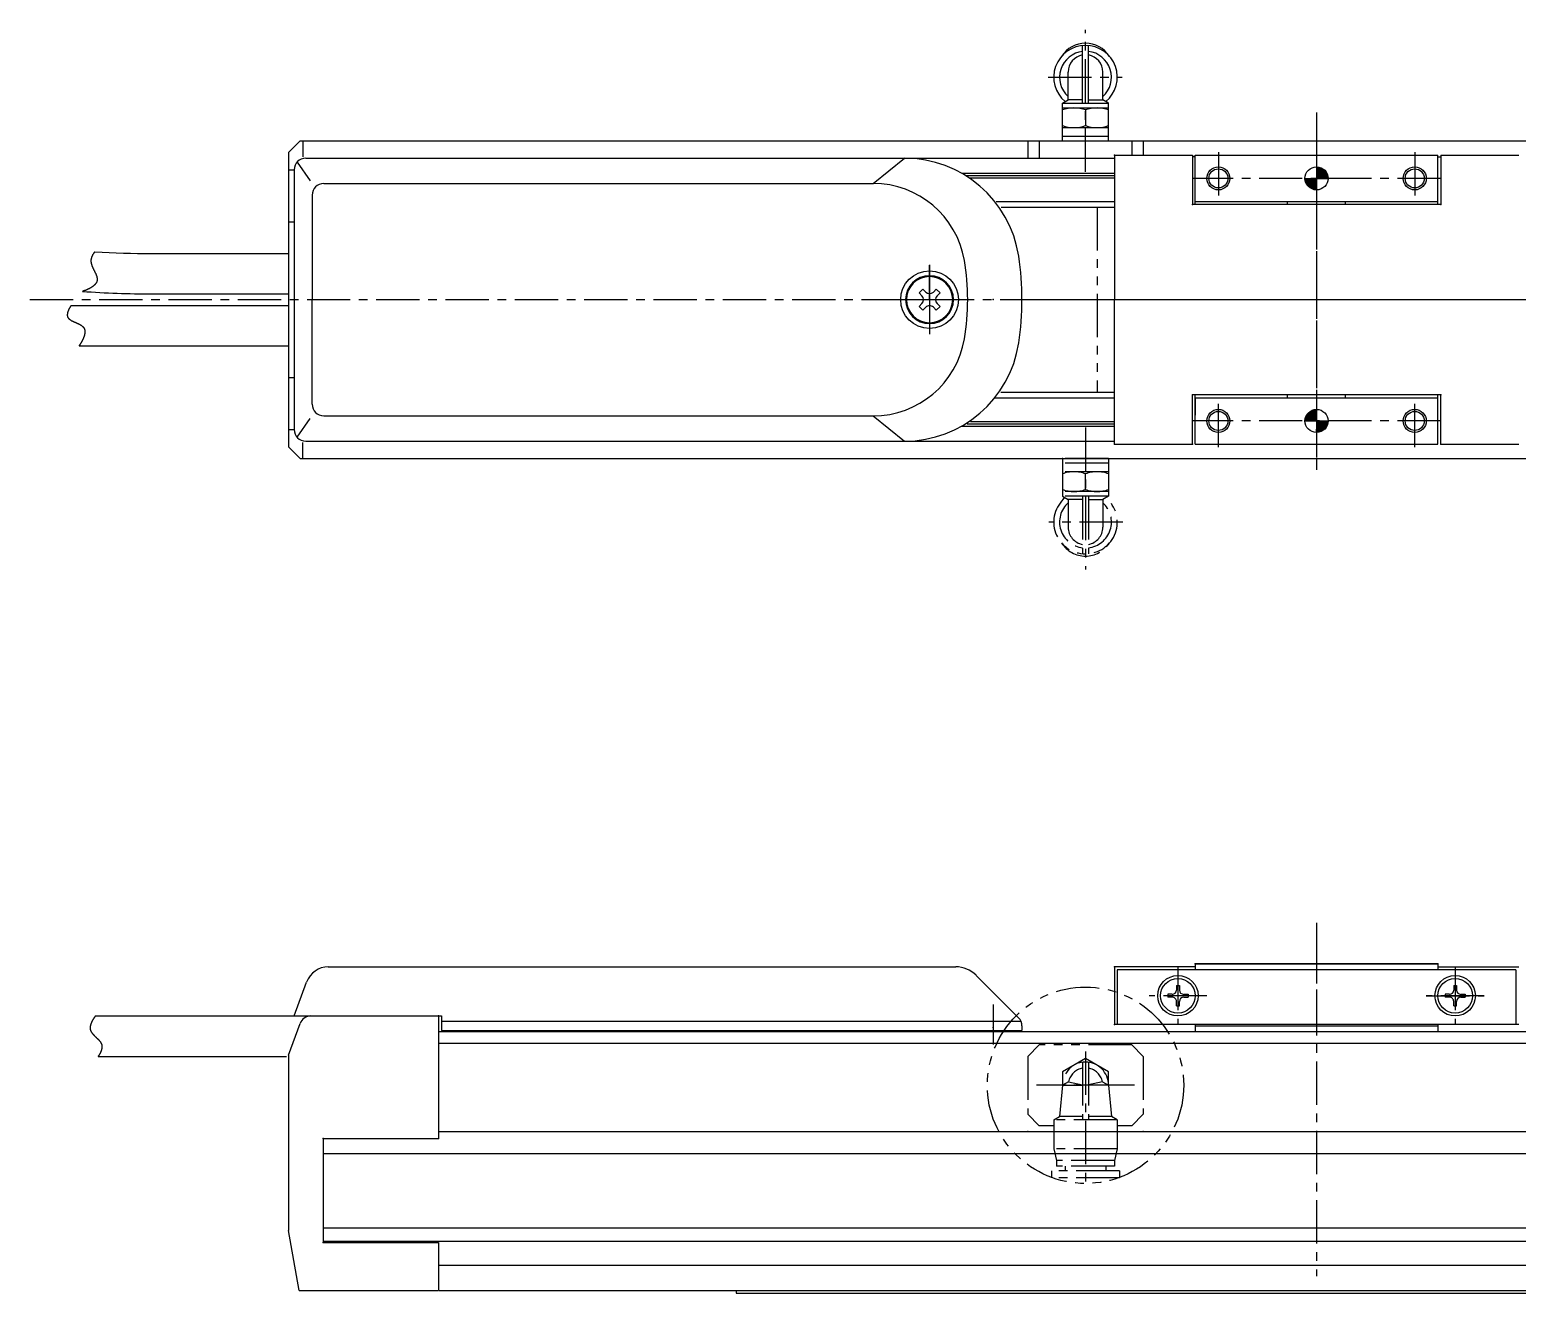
# Model space of a CAD drawing. Extents: x -697 to -86, y 122 to 519.
# Drawn here: x -565.8 to -308.3, y 299.8 to 518.5 of the extents above; entities that cross this region are included whole.
import ezdxf

# ---------------------------------------------------------------- set-up
doc = ezdxf.new("R2010")
doc.units = 0
for name, pattern in [('CENTER', [12, 7.5, -1.5, 1.5, -1.5]), ('CONTINOUS', [0]), ('PHANTOM', [15, 7.5, -1.5, 1.5, -1.5, 1.5, -1.5])]:
    doc.linetypes.add(name, pattern=pattern)
doc.layers.get('0').update_dxf_attribs({"linetype": 'CONTINUOUS'})
doc.layers.add('CENTER', color=1, linetype='CENTER')

# ---------------------------------------------------------------- blocks, each defined once
blk = doc.blocks.new('*U2')
at = {"color": 7, "linetype": 'CONTINUOUS'}
for p, q in [((-345.02, 492.79), (-343.02, 492.79)), ((-345.02, 492.79), (-344.43, 491.37)), ((-343.02, 492.79), (-343.02, 491.37)), ((-343.02, 490.79), (-344.43, 491.37)), ((-343.02, 491.37), (-343.02, 490.79))]:
    blk.add_line(p, q, dxfattribs=at)
for points in [[(-345.02, 492.79), (-345.02, 492.79), (-343.02, 492.79)], [(-345.02, 492.79), (-344.43, 491.37), (-343.02, 491.37)]]:
    blk.add_solid(points, dxfattribs=at)
at = {"color": 7, "linetype": 'CONTINUOUS', "extrusion": (0, 0, -1)}
for points in [[(345.02, 492.79), (343.02, 492.79), (343.02, 491.37)], [(344.43, 491.37), (343.02, 491.37), (343.02, 490.79)]]:
    blk.add_solid(points, dxfattribs=at)
blk = doc.blocks.new('*U3')
at = {"color": 7, "linetype": 'CONTINUOUS'}
for p, q in [((-343.02, 494.79), (-343.02, 494.2)), ((-341.6, 494.2), (-343.02, 494.79)), ((-343.02, 494.2), (-343.02, 492.79)), ((-343.02, 492.79), (-341.02, 492.79)), ((-341.6, 494.2), (-341.02, 492.79))]:
    blk.add_line(p, q, dxfattribs=at)
for points in [[(-343.02, 494.79), (-343.02, 494.2), (-341.6, 494.2)], [(-343.02, 494.2), (-343.02, 492.79), (-341.02, 492.79)], [(-343.02, 492.79), (-343.02, 492.79), (-341.02, 492.79)]]:
    blk.add_solid(points, dxfattribs=at)
at = {"color": 7, "linetype": 'CONTINUOUS', "extrusion": (0, 0, -1)}
blk.add_solid([(343.02, 494.2), (341.6, 494.2), (341.02, 492.79)], dxfattribs=at)
blk = doc.blocks.new('*U4')
at = {"color": 7, "linetype": 'CONTINUOUS'}
for p, q in [((-344.43, 452.2), (-345.02, 450.79)), ((-345.02, 450.79), (-343.02, 450.79)), ((-343.02, 452.79), (-344.43, 452.2)), ((-343.02, 452.2), (-343.02, 452.79)), ((-343.02, 452.2), (-343.02, 450.79))]:
    blk.add_line(p, q, dxfattribs=at)
for points in [[(-344.43, 452.2), (-345.02, 450.79), (-343.02, 450.79)], [(-345.02, 450.79), (-345.02, 450.79), (-343.02, 450.79)], [(-343.02, 452.79), (-344.43, 452.2), (-343.02, 452.2)]]:
    blk.add_solid(points, dxfattribs=at)
at = {"color": 7, "linetype": 'CONTINUOUS', "extrusion": (0, 0, -1)}
blk.add_solid([(344.43, 452.2), (343.02, 452.2), (343.02, 450.79)], dxfattribs=at)
blk = doc.blocks.new('*U5')
at = {"color": 7, "linetype": 'CONTINUOUS'}
for p, q in [((-343.02, 450.79), (-341.02, 450.79)), ((-343.02, 450.79), (-343.02, 449.37)), ((-341.02, 450.79), (-341.6, 449.37)), ((-341.6, 449.37), (-343.02, 448.79)), ((-343.02, 448.79), (-343.02, 449.37))]:
    blk.add_line(p, q, dxfattribs=at)
for points in [[(-343.02, 450.79), (-343.02, 450.79), (-341.02, 450.79)], [(-343.02, 450.79), (-343.02, 449.37), (-341.6, 449.37)]]:
    blk.add_solid(points, dxfattribs=at)
at = {"color": 7, "linetype": 'CONTINUOUS', "extrusion": (0, 0, -1)}
for points in [[(343.02, 450.79), (341.02, 450.79), (341.6, 449.37)], [(343.02, 449.37), (341.6, 449.37), (343.02, 448.79)]]:
    blk.add_solid(points, dxfattribs=at)

msp = doc.modelspace()

# ---------------------------------------------------------------- linework, layer by layer
at = {"color": 7, "linetype": 'CONTINOUS'}
for p, q in [((-383.52, 505.79), (-383.52, 515.76)), ((-382.52, 505.79), (-382.52, 515.76)), ((-386.02, 506.36), (-386.02, 511.19)), ((-380.02, 506.36), (-380.02, 511.19)), ((-387.02, 505.79), (-386.02, 506.36)), ((-387.02, 499.29), (-387.02, 505.79)), ((-387.02, 505.79), (-379.02, 505.79)), ((-387.02, 504.99), (-379.02, 504.99)), ((-383.52, 506.36), (-386.02, 506.36)), ((-382.52, 506.36), (-380.02, 506.36)), ((-379.02, 505.79), (-380.02, 506.36)), ((-379.02, 499.29), (-379.02, 505.79)), ((-383.02, 504.63), (-383.02, 501.94)), ((-387.02, 501.59), (-379.02, 501.59)), ((-387.02, 500.09), (-379.02, 500.09)), ((-519.02, 499.29), (-521.02, 497.29)), ((-521.02, 497.29), (-521.02, 446.29)), ((-519.02, 499.29), (-488.02, 499.29)), ((-518.54, 499.29), (-518.54, 496.49)), ((-491.02, 499.29), (-104.02, 499.29)), ((-393.02, 499.29), (-393.02, 496.29)), ((-391.02, 499.29), (-391.02, 496.29)), ((-387.02, 499.29), (-379.02, 499.29)), ((-375.02, 499.29), (-375.02, 496.79)), ((-373.02, 499.29), (-373.02, 496.79)), ((-519.53, 495.59), (-517.29, 492.37)), ((-518.02, 496.29), (-414.36, 496.29)), ((-503.02, 496.29), (-378.02, 496.29)), ((-419.77, 491.9), (-414.36, 496.29)), ((-378.02, 496.79), (-364.52, 496.79)), ((-378.02, 496.79), (-378.02, 471.79)), ((-364.52, 496.79), (-364.52, 488.29)), ((-364.02, 496.49), (-364.52, 496.49)), ((-364.02, 496.79), (-322.02, 496.79)), ((-364.02, 488.26), (-364.02, 496.79)), ((-322.02, 488.29), (-322.02, 496.79)), ((-322.02, 496.49), (-321.52, 496.49)), ((-321.52, 496.79), (-321.52, 494.79)), ((-321.52, 496.79), (-321.52, 488.29)), ((-321.52, 496.79), (-308.02, 496.79)), ((-521.02, 494.29), (-520.06, 494.29)), ((-520.02, 494.29), (-520.02, 449.29)), ((-404.41, 493.69), (-378.02, 493.69)), ((-403.75, 493.29), (-378.02, 493.29)), ((-403.09, 492.88), (-378.02, 492.88)), ((-516.92, 489.9), (-516.92, 471.79)), ((-514.92, 491.9), (-419.77, 491.9)), ((-364.02, 488.81), (-364.02, 491.79)), ((-321.52, 490.79), (-321.52, 488.29)), ((-398.47, 488.79), (-378.02, 488.79)), ((-397.64, 487.79), (-378.02, 487.79)), ((-321.52, 488.29), (-364.52, 488.29)), ((-364.02, 488.79), (-322.02, 488.79)), ((-348.02, 488.26), (-348.02, 488.79)), ((-338.02, 488.26), (-338.02, 488.79)), ((-521.02, 485.29), (-520.16, 485.29)), ((-544.69, 479.79), (-521.02, 479.79)), ((-544.69, 472.79), (-521.02, 472.79)), ((-516.92, 453.67), (-516.92, 471.79)), ((-411.18, 473.6), (-411.83, 472.95)), ((-411.83, 472.95), (-411.33, 472.45)), ((-410.68, 473.1), (-411.18, 473.6)), ((-408.86, 473.6), (-409.35, 473.1)), ((-408.21, 472.95), (-408.86, 473.6)), ((-408.7, 472.45), (-408.21, 472.95)), ((-378.02, 446.79), (-378.02, 471.79)), ((-558.63, 470.79), (-521.02, 470.79)), ((-411.33, 471.12), (-411.83, 470.63)), ((-411.83, 470.63), (-411.18, 469.98)), ((-411.18, 469.98), (-410.68, 470.47)), ((-409.35, 470.47), (-408.86, 469.98)), ((-408.86, 469.98), (-408.21, 470.63)), ((-408.21, 470.63), (-408.7, 471.12)), ((-557.28, 463.79), (-521.02, 463.79)), ((-521.02, 458.29), (-520.16, 458.29)), ((-398.84, 454.79), (-378.02, 454.79)), ((-397.67, 455.79), (-378.02, 455.79)), ((-321.52, 455.29), (-364.52, 455.29)), ((-364.52, 446.79), (-364.52, 455.29)), ((-364.02, 446.79), (-364.02, 455.29)), ((-364.02, 454.79), (-322.02, 454.79)), ((-364.02, 454.77), (-364.02, 451.79)), ((-348.02, 454.79), (-348.02, 455.3)), ((-338.02, 454.79), (-338.02, 455.3)), ((-322.02, 446.79), (-322.02, 455.3)), ((-321.52, 446.79), (-321.52, 455.29)), ((-519.53, 447.98), (-517.29, 451.2)), ((-514.92, 451.67), (-419.77, 451.67)), ((-419.77, 451.67), (-414.36, 447.29)), ((-521.02, 449.29), (-520.06, 449.29)), ((-404.49, 449.88), (-378.02, 449.88)), ((-403.53, 450.29), (-378.02, 450.29)), ((-402.95, 450.69), (-378.02, 450.69)), ((-519.02, 444.29), (-521.02, 446.29)), ((-518.54, 444.29), (-518.54, 447.09)), ((-518.02, 447.29), (-414.36, 447.29)), ((-503.02, 447.29), (-378.02, 447.29)), ((-378.02, 446.79), (-364.52, 446.79)), ((-364.02, 446.79), (-322.02, 446.79)), ((-321.52, 446.79), (-308.02, 446.79)), ((-519.02, 444.29), (-488.02, 444.29)), ((-491.02, 444.29), (-104.02, 444.29)), ((-514.12, 356.29), (-405.49, 356.29)), ((-378.02, 356.29), (-378.02, 346.29)), ((-364.02, 356.29), (-378.02, 356.29)), ((-308.52, 355.79), (-377.52, 355.79)), ((-377.52, 355.79), (-377.52, 346.29)), ((-364.02, 356.79), (-322.02, 356.79)), ((-322.02, 356.79), (-364.02, 356.79)), ((-364.02, 356.79), (-364.02, 355.79)), ((-322.02, 356.79), (-322.02, 355.79)), ((-322.02, 356.29), (-308.02, 356.29)), ((-308.52, 355.79), (-308.52, 346.29)), ((-520.02, 347.79), (-517.88, 353.66)), ((-401.95, 354.82), (-394.6, 347.47)), ((-367.27, 353.04), (-366.77, 353.04)), ((-367.27, 353.04), (-367.27, 352.28)), ((-366.77, 353.04), (-366.77, 352.28)), ((-319.27, 353.04), (-318.77, 353.04)), ((-319.27, 353.04), (-319.27, 352.28)), ((-318.77, 353.04), (-318.77, 352.28)), ((-368.02, 351.54), (-368.77, 351.54)), ((-368.77, 351.54), (-368.77, 351.04)), ((-368.02, 351.04), (-368.77, 351.04)), ((-367.27, 349.54), (-367.27, 350.29)), ((-366.77, 349.54), (-366.77, 350.29)), ((-366.02, 351.54), (-365.27, 351.54)), ((-366.02, 351.04), (-365.27, 351.04)), ((-365.27, 351.54), (-365.27, 351.04)), ((-320.02, 351.54), (-320.77, 351.54)), ((-320.77, 351.54), (-320.77, 351.04)), ((-320.02, 351.04), (-320.77, 351.04)), ((-319.27, 349.54), (-319.27, 350.29)), ((-318.77, 349.54), (-318.77, 350.29)), ((-318.02, 351.54), (-317.27, 351.54)), ((-318.02, 351.04), (-317.27, 351.04)), ((-317.27, 351.54), (-317.27, 351.04)), ((-554.44, 347.79), (-509.4, 347.79)), ((-520.02, 347.79), (-494.52, 347.79)), ((-517.14, 347.79), (-495.02, 347.79)), ((-495.02, 347.79), (-495.02, 326.59)), ((-494.52, 347.79), (-494.52, 345.29)), ((-367.27, 349.54), (-366.77, 349.54)), ((-319.27, 349.54), (-318.77, 349.54)), ((-521.02, 340.99), (-519.02, 346.47)), ((-494.52, 346.89), (-394.2, 346.89)), ((-494.52, 345.29), (-394.02, 345.29)), ((-394.02, 346.06), (-394.02, 345.29)), ((-308.02, 346.29), (-378.02, 346.29)), ((-364.02, 346.2), (-364.02, 345.09)), ((-364.02, 346.09), (-322.02, 346.09)), ((-322.02, 346.2), (-322.02, 345.09)), ((-494.9, 345.09), (-104.02, 345.09)), ((-494.9, 343.09), (-115.02, 343.09)), ((-553.98, 340.79), (-521.34, 340.79)), ((-521.02, 340.99), (-521.02, 310.63)), ((-494.9, 327.79), (-115.02, 327.79)), ((-515.02, 326.59), (-495.02, 326.59)), ((-515.02, 326.59), (-515.02, 308.59)), ((-514.82, 323.96), (-94.52, 323.96)), ((-519.19, 300.29), (-521.02, 310.63)), ((-514.82, 311.12), (-94.52, 311.12)), ((-515.02, 308.59), (-495.02, 308.59)), ((-514.82, 308.79), (-94.52, 308.79)), ((-495.02, 308.59), (-495.02, 300.29)), ((-494.9, 304.62), (-115.02, 304.62)), ((-519.19, 300.29), (-495.02, 300.29)), ((-494.9, 300.29), (-115.02, 300.29)), ((-443.52, 300.29), (-443.52, 299.79)), ((-443.52, 299.79), (-257.93, 299.79))]:
    msp.add_line(p, q, dxfattribs=at)
at = {"color": 3, "linetype": 'PHANTOM'}
for p, q in [((-381.02, 487.79), (-381.02, 455.79)), ((-387.02, 444.29), (-387.02, 437.79)), ((-379.02, 444.29), (-387.02, 444.29)), ((-379.02, 443.49), (-387.02, 443.49)), ((-379.02, 444.29), (-379.02, 437.79)), ((-379.02, 441.99), (-387.02, 441.99)), ((-383.02, 438.94), (-383.02, 441.63)), ((-379.02, 438.59), (-387.02, 438.59)), ((-379.02, 437.79), (-387.02, 437.79)), ((-387.02, 437.79), (-386.02, 437.21)), ((-386.02, 437.21), (-386.02, 432.38)), ((-383.52, 437.21), (-386.02, 437.21)), ((-383.52, 437.79), (-383.52, 427.81)), ((-382.52, 437.79), (-382.52, 427.81)), ((-382.52, 437.21), (-380.02, 437.21)), ((-379.02, 437.79), (-380.02, 437.21)), ((-380.02, 437.21), (-380.02, 432.38)), ((-391.02, 342.79), (-393.02, 340.79)), ((-375.02, 342.79), (-391.02, 342.79)), ((-373.02, 340.79), (-375.02, 342.79)), ((-393.02, 340.79), (-393.02, 330.79)), ((-383.02, 340.41), (-387.02, 338.1)), ((-379.02, 338.1), (-383.02, 340.41)), ((-373.02, 340.79), (-373.02, 330.79)), ((-387.02, 338.1), (-387.02, 335.79)), ((-383.52, 339.76), (-383.52, 329.79)), ((-382.52, 339.76), (-382.52, 329.79)), ((-379.02, 335.79), (-379.02, 338.1)), ((-387.02, 335.79), (-387.52, 330.36)), ((-385.96, 336.4), (-387.02, 335.79)), ((-387.02, 335.79), (-383.52, 335.79)), ((-385.96, 336.4), (-383.52, 335.89)), ((-380.08, 336.4), (-382.52, 335.89)), ((-380.08, 336.4), (-379.02, 335.79)), ((-379.02, 335.79), (-378.52, 330.36)), ((-391.02, 328.79), (-393.02, 330.79)), ((-388.52, 329.79), (-387.52, 330.36)), ((-388.52, 329.79), (-388.52, 324.79)), ((-377.52, 329.79), (-388.52, 329.79)), ((-383.52, 330.36), (-387.52, 330.36)), ((-378.52, 330.36), (-382.52, 330.36)), ((-377.52, 329.79), (-378.52, 330.36)), ((-377.52, 329.79), (-377.52, 324.79)), ((-375.02, 328.79), (-373.02, 330.79)), ((-388.52, 328.79), (-391.02, 328.79)), ((-375.02, 328.79), (-377.52, 328.79)), ((-388.52, 324.79), (-388.02, 322.79)), ((-377.52, 324.79), (-388.52, 324.79)), ((-377.52, 324.79), (-378.02, 322.79)), ((-378.02, 322.79), (-388.02, 322.79)), ((-388.02, 322.79), (-388.02, 321.79)), ((-378.02, 322.79), (-378.02, 321.79)), ((-388.92, 320.99), (-388.92, 319.79)), ((-377.12, 320.99), (-388.92, 320.99)), ((-377.12, 319.79), (-388.92, 319.79)), ((-378.02, 321.79), (-388.02, 321.79)), ((-386.52, 321.79), (-386.52, 320.99)), ((-379.52, 321.79), (-379.52, 320.99)), ((-377.12, 320.99), (-377.12, 319.79))]:
    msp.add_line(p, q, dxfattribs=at)
at = {"color": 7}
for points in [[(-554.52, 480.09, 0), (-554.55, 480.06, 0), (-554.58, 480.02, 0), (-554.61, 479.99, 0), (-554.64, 479.96, 0), (-554.67, 479.92, 0), (-554.7, 479.89, 0), (-554.73, 479.85, 0), (-554.75, 479.81, 0), (-554.78, 479.78, 0), (-554.8, 479.74, 0), (-554.83, 479.7, 0), (-554.86, 479.66, 0), (-554.88, 479.62, 0), (-554.9, 479.58, 0), (-554.93, 479.55, 0), (-554.95, 479.5, 0), (-554.97, 479.46, 0), (-554.99, 479.42, 0), (-555.01, 479.38, 0), (-555.03, 479.34, 0), (-555.05, 479.3, 0), (-555.07, 479.26, 0), (-555.08, 479.21, 0), (-555.1, 479.17, 0), (-555.11, 479.13, 0), (-555.13, 479.08, 0), (-555.14, 479.04, 0), (-555.15, 479, 0), (-555.16, 478.95, 0), (-555.17, 478.91, 0), (-555.18, 478.87, 0), (-555.19, 478.82, 0), (-555.2, 478.78, 0), (-555.2, 478.73, 0), (-555.21, 478.69, 0), (-555.21, 478.64, 0), (-555.22, 478.6, 0), (-555.22, 478.55, 0), (-555.22, 478.51, 0), (-555.22, 478.46, 0), (-555.21, 478.42, 0), (-555.21, 478.37, 0), (-555.21, 478.33, 0), (-555.2, 478.28, 0), (-555.19, 478.24, 0), (-555.19, 478.19, 0), (-555.18, 478.15, 0), (-555.17, 478.1, 0), (-555.16, 478.06, 0), (-555.15, 478.01, 0), (-555.14, 477.97, 0), (-555.12, 477.92, 0), (-555.11, 477.88, 0), (-555.1, 477.83, 0), (-555.08, 477.79, 0), (-555.07, 477.74, 0), (-555.05, 477.7, 0), (-555.04, 477.65, 0), (-555.02, 477.61, 0), (-555, 477.56, 0), (-554.98, 477.52, 0), (-554.97, 477.47, 0), (-554.95, 477.43, 0), (-554.93, 477.38, 0), (-554.91, 477.34, 0), (-554.89, 477.29, 0), (-554.87, 477.25, 0), (-554.85, 477.2, 0), (-554.83, 477.16, 0), (-554.8, 477.12, 0), (-554.78, 477.07, 0), (-554.76, 477.03, 0), (-554.74, 476.98, 0), (-554.72, 476.94, 0), (-554.7, 476.89, 0), (-554.68, 476.85, 0), (-554.65, 476.81, 0), (-554.63, 476.76, 0), (-554.61, 476.72, 0), (-554.59, 476.68, 0), (-554.57, 476.63, 0), (-554.55, 476.59, 0), (-554.52, 476.55, 0), (-554.5, 476.5, 0), (-554.48, 476.46, 0), (-554.46, 476.42, 0), (-554.44, 476.37, 0), (-554.42, 476.33, 0), (-554.4, 476.29, 0), (-554.38, 476.25, 0), (-554.37, 476.21, 0), (-554.35, 476.16, 0), (-554.33, 476.12, 0), (-554.31, 476.08, 0), (-554.3, 476.04, 0), (-554.28, 476, 0), (-554.27, 475.96, 0), (-554.25, 475.91, 0), (-554.24, 475.87, 0), (-554.22, 475.83, 0), (-554.21, 475.79, 0), (-554.2, 475.75, 0), (-554.19, 475.71, 0), (-554.18, 475.67, 0), (-554.17, 475.63, 0), (-554.16, 475.59, 0), (-554.15, 475.55, 0), (-554.15, 475.51, 0), (-554.14, 475.48, 0), (-554.14, 475.44, 0), (-554.13, 475.4, 0), (-554.13, 475.36, 0), (-554.13, 475.32, 0), (-554.13, 475.28, 0), (-554.13, 475.25, 0), (-554.13, 475.21, 0), (-554.13, 475.17, 0), (-554.14, 475.13, 0), (-554.14, 475.1, 0), (-554.15, 475.06, 0), (-554.16, 475.02, 0), (-554.17, 474.99, 0), (-554.18, 474.95, 0), (-554.2, 474.92, 0), (-554.21, 474.88, 0), (-554.22, 474.84, 0), (-554.24, 474.81, 0), (-554.26, 474.77, 0), (-554.28, 474.74, 0), (-554.3, 474.71, 0), (-554.32, 474.67, 0), (-554.34, 474.64, 0), (-554.36, 474.6, 0), (-554.39, 474.57, 0), (-554.41, 474.54, 0), (-554.44, 474.51, 0), (-554.47, 474.47, 0), (-554.5, 474.44, 0), (-554.52, 474.41, 0), (-554.55, 474.38, 0), (-554.59, 474.35, 0), (-554.62, 474.32, 0), (-554.65, 474.29, 0), (-554.68, 474.25, 0), (-554.72, 474.23, 0), (-554.75, 474.2, 0), (-554.79, 474.17, 0), (-554.83, 474.14, 0), (-554.86, 474.11, 0), (-554.9, 474.08, 0), (-554.94, 474.05, 0), (-554.98, 474.02, 0), (-555.02, 474, 0), (-555.06, 473.97, 0), (-555.1, 473.94, 0), (-555.14, 473.92, 0), (-555.18, 473.89, 0), (-555.22, 473.86, 0), (-555.27, 473.84, 0), (-555.31, 473.81, 0), (-555.35, 473.79, 0), (-555.4, 473.76, 0), (-555.44, 473.74, 0), (-555.49, 473.72, 0), (-555.53, 473.69, 0), (-555.58, 473.67, 0), (-555.62, 473.65, 0), (-555.67, 473.62, 0), (-555.71, 473.6, 0), (-555.76, 473.58, 0), (-555.8, 473.56, 0), (-555.85, 473.54, 0), (-555.89, 473.52, 0), (-555.94, 473.5, 0), (-555.99, 473.48, 0), (-556.03, 473.46, 0), (-556.08, 473.44, 0), (-556.12, 473.42, 0), (-556.17, 473.4, 0), (-556.22, 473.39, 0), (-556.26, 473.37, 0), (-556.31, 473.35, 0), (-556.35, 473.34, 0), (-556.4, 473.32, 0), (-556.44, 473.31, 0), (-556.48, 473.29, 0), (-556.53, 473.27, 0), (-556.57, 473.26, 0), (-556.62, 473.25, 0), (-556.66, 473.23, 0), (-556.7, 473.22, 0)], [(-558.63, 470.79, 0), (-558.66, 470.75, 0), (-558.69, 470.71, 0), (-558.72, 470.67, 0), (-558.74, 470.63, 0), (-558.77, 470.59, 0), (-558.79, 470.55, 0), (-558.82, 470.51, 0), (-558.85, 470.47, 0), (-558.87, 470.43, 0), (-558.9, 470.38, 0), (-558.92, 470.34, 0), (-558.95, 470.3, 0), (-558.97, 470.25, 0), (-558.99, 470.21, 0), (-559.02, 470.16, 0), (-559.04, 470.12, 0), (-559.06, 470.07, 0), (-559.08, 470.02, 0), (-559.11, 469.98, 0), (-559.12, 469.93, 0), (-559.14, 469.89, 0), (-559.16, 469.84, 0), (-559.18, 469.79, 0), (-559.2, 469.75, 0), (-559.21, 469.7, 0), (-559.23, 469.65, 0), (-559.24, 469.61, 0), (-559.25, 469.56, 0), (-559.26, 469.52, 0), (-559.27, 469.47, 0), (-559.28, 469.43, 0), (-559.29, 469.38, 0), (-559.3, 469.34, 0), (-559.3, 469.29, 0), (-559.31, 469.25, 0), (-559.31, 469.21, 0), (-559.31, 469.16, 0), (-559.31, 469.12, 0), (-559.31, 469.08, 0), (-559.31, 469.04, 0), (-559.3, 469, 0), (-559.29, 468.96, 0), (-559.29, 468.92, 0), (-559.28, 468.88, 0), (-559.26, 468.85, 0), (-559.25, 468.81, 0), (-559.24, 468.77, 0), (-559.22, 468.74, 0), (-559.2, 468.7, 0), (-559.18, 468.67, 0), (-559.16, 468.64, 0), (-559.14, 468.61, 0), (-559.11, 468.58, 0), (-559.09, 468.55, 0), (-559.06, 468.52, 0), (-559.03, 468.49, 0), (-559, 468.46, 0), (-558.97, 468.43, 0), (-558.94, 468.4, 0), (-558.9, 468.37, 0), (-558.87, 468.35, 0), (-558.83, 468.32, 0), (-558.8, 468.3, 0), (-558.76, 468.27, 0), (-558.72, 468.25, 0), (-558.68, 468.22, 0), (-558.64, 468.2, 0), (-558.6, 468.17, 0), (-558.56, 468.15, 0), (-558.51, 468.13, 0), (-558.47, 468.1, 0), (-558.43, 468.08, 0), (-558.38, 468.06, 0), (-558.34, 468.04, 0), (-558.29, 468.02, 0), (-558.25, 467.99, 0), (-558.2, 467.97, 0), (-558.15, 467.95, 0), (-558.11, 467.93, 0), (-558.06, 467.91, 0), (-558.01, 467.89, 0), (-557.96, 467.87, 0), (-557.92, 467.85, 0), (-557.87, 467.83, 0), (-557.82, 467.81, 0), (-557.77, 467.79, 0), (-557.73, 467.76, 0), (-557.68, 467.74, 0), (-557.63, 467.72, 0), (-557.58, 467.7, 0), (-557.53, 467.68, 0), (-557.49, 467.66, 0), (-557.44, 467.64, 0), (-557.39, 467.61, 0), (-557.35, 467.59, 0), (-557.3, 467.57, 0), (-557.26, 467.55, 0), (-557.21, 467.53, 0), (-557.17, 467.5, 0), (-557.12, 467.48, 0), (-557.08, 467.46, 0), (-557.04, 467.43, 0), (-557, 467.41, 0), (-556.96, 467.38, 0), (-556.92, 467.36, 0), (-556.88, 467.33, 0), (-556.84, 467.31, 0), (-556.8, 467.28, 0), (-556.77, 467.25, 0), (-556.73, 467.22, 0), (-556.7, 467.2, 0), (-556.66, 467.17, 0), (-556.63, 467.14, 0), (-556.6, 467.11, 0), (-556.57, 467.08, 0), (-556.54, 467.05, 0), (-556.51, 467.01, 0), (-556.49, 466.98, 0), (-556.47, 466.95, 0), (-556.44, 466.92, 0), (-556.42, 466.88, 0), (-556.4, 466.84, 0), (-556.38, 466.81, 0), (-556.37, 466.77, 0), (-556.35, 466.73, 0), (-556.34, 466.7, 0), (-556.33, 466.66, 0), (-556.31, 466.62, 0), (-556.3, 466.58, 0), (-556.29, 466.54, 0), (-556.29, 466.5, 0), (-556.28, 466.45, 0), (-556.27, 466.41, 0), (-556.27, 466.37, 0), (-556.27, 466.33, 0), (-556.27, 466.28, 0), (-556.27, 466.24, 0), (-556.27, 466.19, 0), (-556.27, 466.15, 0), (-556.27, 466.11, 0), (-556.28, 466.06, 0), (-556.28, 466.01, 0), (-556.29, 465.97, 0), (-556.29, 465.92, 0), (-556.3, 465.88, 0), (-556.31, 465.83, 0), (-556.32, 465.78, 0), (-556.33, 465.73, 0), (-556.34, 465.69, 0), (-556.35, 465.64, 0), (-556.36, 465.59, 0), (-556.38, 465.54, 0), (-556.39, 465.5, 0), (-556.41, 465.45, 0), (-556.42, 465.4, 0), (-556.44, 465.35, 0), (-556.46, 465.3, 0), (-556.48, 465.25, 0), (-556.49, 465.21, 0), (-556.51, 465.16, 0), (-556.53, 465.11, 0), (-556.55, 465.06, 0), (-556.57, 465.01, 0), (-556.59, 464.96, 0), (-556.62, 464.92, 0), (-556.64, 464.87, 0), (-556.66, 464.82, 0), (-556.68, 464.77, 0), (-556.71, 464.73, 0), (-556.73, 464.68, 0), (-556.76, 464.63, 0), (-556.78, 464.59, 0), (-556.81, 464.54, 0), (-556.83, 464.5, 0), (-556.86, 464.45, 0), (-556.88, 464.41, 0), (-556.91, 464.36, 0), (-556.93, 464.32, 0), (-556.96, 464.27, 0), (-556.99, 464.23, 0), (-557.01, 464.19, 0), (-557.04, 464.14, 0), (-557.07, 464.1, 0), (-557.09, 464.06, 0), (-557.12, 464.02, 0), (-557.15, 463.98, 0), (-557.17, 463.94, 0), (-557.2, 463.9, 0), (-557.23, 463.86, 0), (-557.25, 463.82, 0), (-557.28, 463.79, 0)], [(-554.44, 347.79, 0), (-554.46, 347.75, 0), (-554.49, 347.72, 0), (-554.52, 347.69, 0), (-554.54, 347.65, 0), (-554.57, 347.62, 0), (-554.59, 347.58, 0), (-554.62, 347.55, 0), (-554.64, 347.51, 0), (-554.67, 347.48, 0), (-554.69, 347.44, 0), (-554.72, 347.4, 0), (-554.74, 347.37, 0), (-554.77, 347.33, 0), (-554.79, 347.29, 0), (-554.82, 347.25, 0), (-554.84, 347.21, 0), (-554.86, 347.18, 0), (-554.89, 347.14, 0), (-554.91, 347.1, 0), (-554.93, 347.06, 0), (-554.96, 347.02, 0), (-554.98, 346.98, 0), (-555, 346.94, 0), (-555.02, 346.9, 0), (-555.04, 346.86, 0), (-555.06, 346.82, 0), (-555.08, 346.78, 0), (-555.1, 346.74, 0), (-555.12, 346.7, 0), (-555.14, 346.66, 0), (-555.15, 346.62, 0), (-555.17, 346.57, 0), (-555.19, 346.53, 0), (-555.2, 346.49, 0), (-555.22, 346.45, 0), (-555.23, 346.41, 0), (-555.25, 346.37, 0), (-555.26, 346.33, 0), (-555.27, 346.29, 0), (-555.28, 346.25, 0), (-555.29, 346.2, 0), (-555.3, 346.16, 0), (-555.31, 346.12, 0), (-555.32, 346.08, 0), (-555.33, 346.04, 0), (-555.34, 346, 0), (-555.34, 345.96, 0), (-555.35, 345.92, 0), (-555.35, 345.88, 0), (-555.36, 345.84, 0), (-555.36, 345.8, 0), (-555.36, 345.76, 0), (-555.36, 345.72, 0), (-555.36, 345.68, 0), (-555.36, 345.64, 0), (-555.35, 345.6, 0), (-555.35, 345.56, 0), (-555.34, 345.53, 0), (-555.34, 345.49, 0), (-555.33, 345.45, 0), (-555.32, 345.41, 0), (-555.31, 345.38, 0), (-555.3, 345.34, 0), (-555.29, 345.3, 0), (-555.28, 345.27, 0), (-555.26, 345.23, 0), (-555.25, 345.2, 0), (-555.23, 345.16, 0), (-555.22, 345.12, 0), (-555.2, 345.09, 0), (-555.18, 345.06, 0), (-555.16, 345.02, 0), (-555.14, 344.99, 0), (-555.11, 344.95, 0), (-555.09, 344.92, 0), (-555.07, 344.89, 0), (-555.05, 344.85, 0), (-555.02, 344.82, 0), (-555, 344.79, 0), (-554.97, 344.75, 0), (-554.94, 344.72, 0), (-554.92, 344.69, 0), (-554.89, 344.66, 0), (-554.86, 344.63, 0), (-554.83, 344.59, 0), (-554.8, 344.56, 0), (-554.77, 344.53, 0), (-554.74, 344.5, 0), (-554.71, 344.47, 0), (-554.68, 344.44, 0), (-554.65, 344.4, 0), (-554.62, 344.37, 0), (-554.59, 344.34, 0), (-554.55, 344.31, 0), (-554.52, 344.28, 0), (-554.49, 344.25, 0), (-554.46, 344.22, 0), (-554.42, 344.19, 0), (-554.39, 344.16, 0), (-554.36, 344.13, 0), (-554.33, 344.1, 0), (-554.29, 344.06, 0), (-554.26, 344.03, 0), (-554.23, 344, 0), (-554.2, 343.97, 0), (-554.16, 343.94, 0), (-554.13, 343.91, 0), (-554.1, 343.88, 0), (-554.07, 343.85, 0), (-554.03, 343.82, 0), (-554, 343.78, 0), (-553.97, 343.75, 0), (-553.94, 343.72, 0), (-553.91, 343.69, 0), (-553.88, 343.66, 0), (-553.85, 343.63, 0), (-553.82, 343.59, 0), (-553.79, 343.56, 0), (-553.77, 343.53, 0), (-553.74, 343.5, 0), (-553.71, 343.46, 0), (-553.69, 343.43, 0), (-553.66, 343.4, 0), (-553.63, 343.36, 0), (-553.61, 343.33, 0), (-553.59, 343.3, 0), (-553.56, 343.26, 0), (-553.54, 343.23, 0), (-553.52, 343.19, 0), (-553.5, 343.16, 0), (-553.48, 343.12, 0), (-553.46, 343.09, 0), (-553.45, 343.05, 0), (-553.43, 343.02, 0), (-553.41, 342.98, 0), (-553.4, 342.95, 0), (-553.38, 342.91, 0), (-553.37, 342.87, 0), (-553.36, 342.83, 0), (-553.35, 342.8, 0), (-553.34, 342.76, 0), (-553.33, 342.72, 0), (-553.33, 342.68, 0), (-553.32, 342.64, 0), (-553.32, 342.6, 0), (-553.31, 342.56, 0), (-553.31, 342.52, 0), (-553.31, 342.49, 0), (-553.31, 342.44, 0), (-553.31, 342.4, 0), (-553.31, 342.36, 0), (-553.32, 342.32, 0), (-553.32, 342.28, 0), (-553.33, 342.24, 0), (-553.33, 342.2, 0), (-553.34, 342.16, 0), (-553.35, 342.12, 0), (-553.36, 342.07, 0), (-553.37, 342.03, 0), (-553.38, 341.99, 0), (-553.39, 341.95, 0), (-553.4, 341.91, 0), (-553.41, 341.87, 0), (-553.42, 341.82, 0), (-553.44, 341.78, 0), (-553.45, 341.74, 0), (-553.47, 341.7, 0), (-553.48, 341.66, 0), (-553.5, 341.62, 0), (-553.52, 341.58, 0), (-553.54, 341.54, 0), (-553.55, 341.5, 0), (-553.57, 341.46, 0), (-553.59, 341.42, 0), (-553.61, 341.38, 0), (-553.63, 341.34, 0), (-553.65, 341.3, 0), (-553.67, 341.26, 0), (-553.7, 341.22, 0), (-553.72, 341.18, 0), (-553.74, 341.14, 0), (-553.76, 341.11, 0), (-553.79, 341.07, 0), (-553.81, 341.03, 0), (-553.83, 341, 0), (-553.86, 340.96, 0), (-553.88, 340.92, 0), (-553.9, 340.89, 0), (-553.93, 340.86, 0), (-553.95, 340.82, 0), (-553.98, 340.79, 0)]]:
    msp.add_polyline3d(points, dxfattribs=at)
at = {"color": 7, "linetype": 'CONTINOUS'}
for centre, radius in [((-360.02, 492.79), 2), ((-343.02, 492.79), 2), ((-326.02, 492.79), 2), ((-360.02, 492.79), 1.65), ((-326.02, 492.79), 1.65), ((-410.02, 471.79), 5), ((-360.02, 450.79), 2), ((-360.02, 450.79), 1.65), ((-343.02, 450.79), 2), ((-326.02, 450.79), 2), ((-326.02, 450.79), 1.65), ((-367.02, 351.29), 3.5), ((-367.02, 351.29), 3), ((-319.02, 351.29), 3.5), ((-319.02, 351.29), 3)]:
    msp.add_circle(centre, radius, dxfattribs=at)
at = {"color": 3, "linetype": 'PHANTOM'}
msp.add_circle((-383.02, 335.79), 17, dxfattribs=at)
at = {"color": 7, "linetype": 'CONTINOUS'}
for centre, radius, start, end in [((-383.02, 510.29), 5.5, 309.8225, 230.1775), ((-383.02, 511.29), 4.9, 32.3231, 147.6768), ((-383.02, 510.29), 4.5, 96.3794, 228.1897), ((-383.02, 511.19), 3, 99.5941, 180), ((-383.02, 510.29), 4.5, 311.8103, 83.6206), ((-383.02, 511.19), 3, 0, 80.4059), ((-385.02, 499.21), 5.78, 69.7438, 110.2561), ((-381.02, 499.21), 5.78, 69.7439, 110.2561), ((-385.02, 507.36), 5.78, 249.7439, 290.2561), ((-381.02, 507.36), 5.78, 249.7439, 290.2561), ((-518.02, 494.29), 2, 90, 180), ((-414.36, 476.29), 20, 8.6269, 90), ((-514.92, 489.9), 2, 90, 180), ((-419.77, 475.9), 16, 9.6335, 90), ((-544.69, 639.79), 160, 266.4774, 270), ((-444.02, 471.79), 50, 0, 8.6269), ((-444.02, 471.79), 40.6, 0, 9.6335), ((-410.02, 471.79), 4.15, 0, 359.9997), ((-410.02, 471.79), 4, 0, 359.9997), ((-544.69, 639.79), 167, 265.8749, 270), ((-412, 471.79), 0.94, 315, 45), ((-410.02, 473.77), 0.94, 225.0001, 315), ((-408.04, 471.79), 0.94, 135.0001, 225.0001), ((-444.02, 471.79), 40.6, 350.3665, 0), ((-444.02, 471.79), 50, 351.3731, 0), ((-410.02, 469.81), 0.94, 45, 135.0001), ((-419.77, 467.67), 16, 270, 350.3665), ((-414.36, 467.29), 20, 270, 351.3731), ((-514.92, 453.67), 2, 180, 270), ((-518.02, 449.29), 2, 180, 270), ((-514.12, 352.29), 4, 90, 160), ((-405.49, 351.29), 5, 45, 90), ((-368.02, 352.28), 0.748, 270, 0), ((-368.02, 350.29), 0.748, 0, 90.0001), ((-366.02, 352.28), 0.748, 180, 270), ((-366.02, 350.29), 0.748, 90, 180), ((-320.02, 352.28), 0.748, 270, 0), ((-320.02, 350.29), 0.748, 0, 90.0001), ((-318.02, 352.28), 0.748, 180, 270), ((-318.02, 350.29), 0.748, 90, 180), ((-517.14, 345.79), 2, 90, 160), ((-396.02, 346.06), 2, 0, 45)]:
    msp.add_arc(centre, radius, start, end, dxfattribs=at)
at = {"color": 3, "linetype": 'PHANTOM'}
for centre, radius, start, end in [((-385.02, 436.21), 5.78, 69.7439, 110.2561), ((-381.02, 436.21), 5.78, 69.7439, 110.2561), ((-385.02, 444.36), 5.78, 249.7439, 290.2561), ((-381.02, 444.36), 5.78, 249.7438, 290.2561), ((-383.02, 433.29), 5.5, 129.8225, 50.1775), ((-383.02, 433.29), 4.5, 131.8103, 263.6206), ((-383.02, 433.29), 4.5, 276.3794, 48.1897), ((-383.02, 432.38), 3, 180, 260.4059), ((-383.02, 432.38), 3, 279.5941, 0), ((-383.02, 432.29), 4.9, 212.3231, 327.6768), ((-383.02, 335.79), 4, 0.0002, 180.0001), ((-383.02, 335.79), 3, 99.594, 168.1896), ((-383.02, 335.79), 3, 11.8104, 80.406)]:
    msp.add_arc(centre, radius, start, end, dxfattribs=at)
at = {"color": 7, "linetype": 'CONTINOUS'}
for p in [(-383.02, 499.29), (-383.02, 499.29), (-383.02, 499.29), (-379.02, 499.29), (-378.02, 496.79), (-364.52, 488.29), (-321.52, 488.29), (-520.02, 471.79), (-410.02, 471.79), (-410.02, 471.79), (-399.02, 471.79), (-378.02, 471.79), (-343.02, 471.79), (-364.52, 455.29), (-321.52, 455.29), (-378.02, 446.79), (-364.52, 446.79), (-321.52, 446.79), (-387.02, 444.29), (-383.02, 444.29), (-383.02, 444.29), (-383.02, 444.29), (-383.02, 444.29), (-378.02, 356.29), (-364.02, 356.79), (-343.02, 356.79), (-343.02, 355.79), (-322.02, 356.79), (-367.02, 351.29), (-367.02, 351.29), (-319.02, 351.29), (-319.02, 351.29), (-495.02, 347.79), (-495.02, 347.79), (-399.02, 345.79), (-378.02, 346.29), (-383.02, 335.79), (-383.02, 335.79), (-383.02, 335.79), (-383.02, 335.79), (-393.02, 327.79), (-373.02, 327.79), (-515.02, 326.59), (-495.02, 326.59), (-495.02, 326.59), (-383.02, 319.79), (-515.02, 308.59)]:
    msp.add_point(p, dxfattribs=at)
at = {"layer": 'CENTER', "color": 1, "linetype": 'CENTER'}
for p, q in [((-383.02, 493.93), (-383.02, 518.51)), ((-389.47, 510.29), (-376.69, 510.29)), ((-343.02, 504.17), (-343.02, 444.45)), ((-343.02, 504.17), (-343.02, 442.32)), ((-343.02, 499.99), (-343.02, 444.45)), ((-360.02, 497.33), (-360.02, 488.25)), ((-326.02, 497.33), (-326.02, 488.25)), ((-321.48, 492.79), (-364.56, 492.79)), ((-410.02, 477.79), (-410.02, 465.79)), ((-410.02, 471.79), (-410.02, 477.75)), ((-565.81, 471.79), (-97.25, 471.79)), ((-416.02, 471.79), (-404.02, 471.79)), ((-415.73, 471.79), (-404.39, 471.79)), ((-410.02, 471.79), (-410.02, 465.83)), ((-391.17, 471.79), (-300.85, 471.79)), ((-379.57, 471.79), (-300.85, 471.79)), ((-377.92, 471.79), (-309.54, 471.79)), ((-360.02, 446.25), (-360.02, 455.33)), ((-326.02, 446.25), (-326.02, 455.33)), ((-321.48, 450.79), (-364.56, 450.79)), ((-383.02, 449.65), (-383.02, 425.06)), ((-376.56, 433.29), (-389.35, 433.29)), ((-343.02, 363.89), (-343.02, 302.75)), ((-343.02, 361.37), (-343.02, 345.45)), ((-343.02, 361.07), (-343.02, 345.15)), ((-343.02, 361.02), (-343.02, 345.11)), ((-367.02, 356.29), (-367.02, 346.29)), ((-367.02, 356.29), (-367.02, 346.29)), ((-319.02, 356.29), (-319.02, 346.29)), ((-319.02, 356.29), (-319.02, 346.29)), ((-362.02, 351.29), (-372.02, 351.29)), ((-362.02, 351.29), (-372.02, 351.29)), ((-314.02, 351.29), (-324.02, 351.29)), ((-324.02, 351.29), (-314.02, 351.29)), ((-399.02, 349.77), (-399.02, 342.87)), ((-383.02, 341.61), (-383.02, 317.8)), ((-374.52, 335.79), (-391.52, 335.79)), ((-377.35, 335.79), (-388.11, 335.79))]:
    msp.add_line(p, q, dxfattribs=at)

# ---------------------------------------------------------------- block references
at = {"color": 7, "linetype": 'CONTINUOUS'}
for name in ['*U3', '*U2', '*U4', '*U5']:
    msp.add_blockref(name, (0, 0), dxfattribs=at)

doc.saveas('drawing.dxf')
